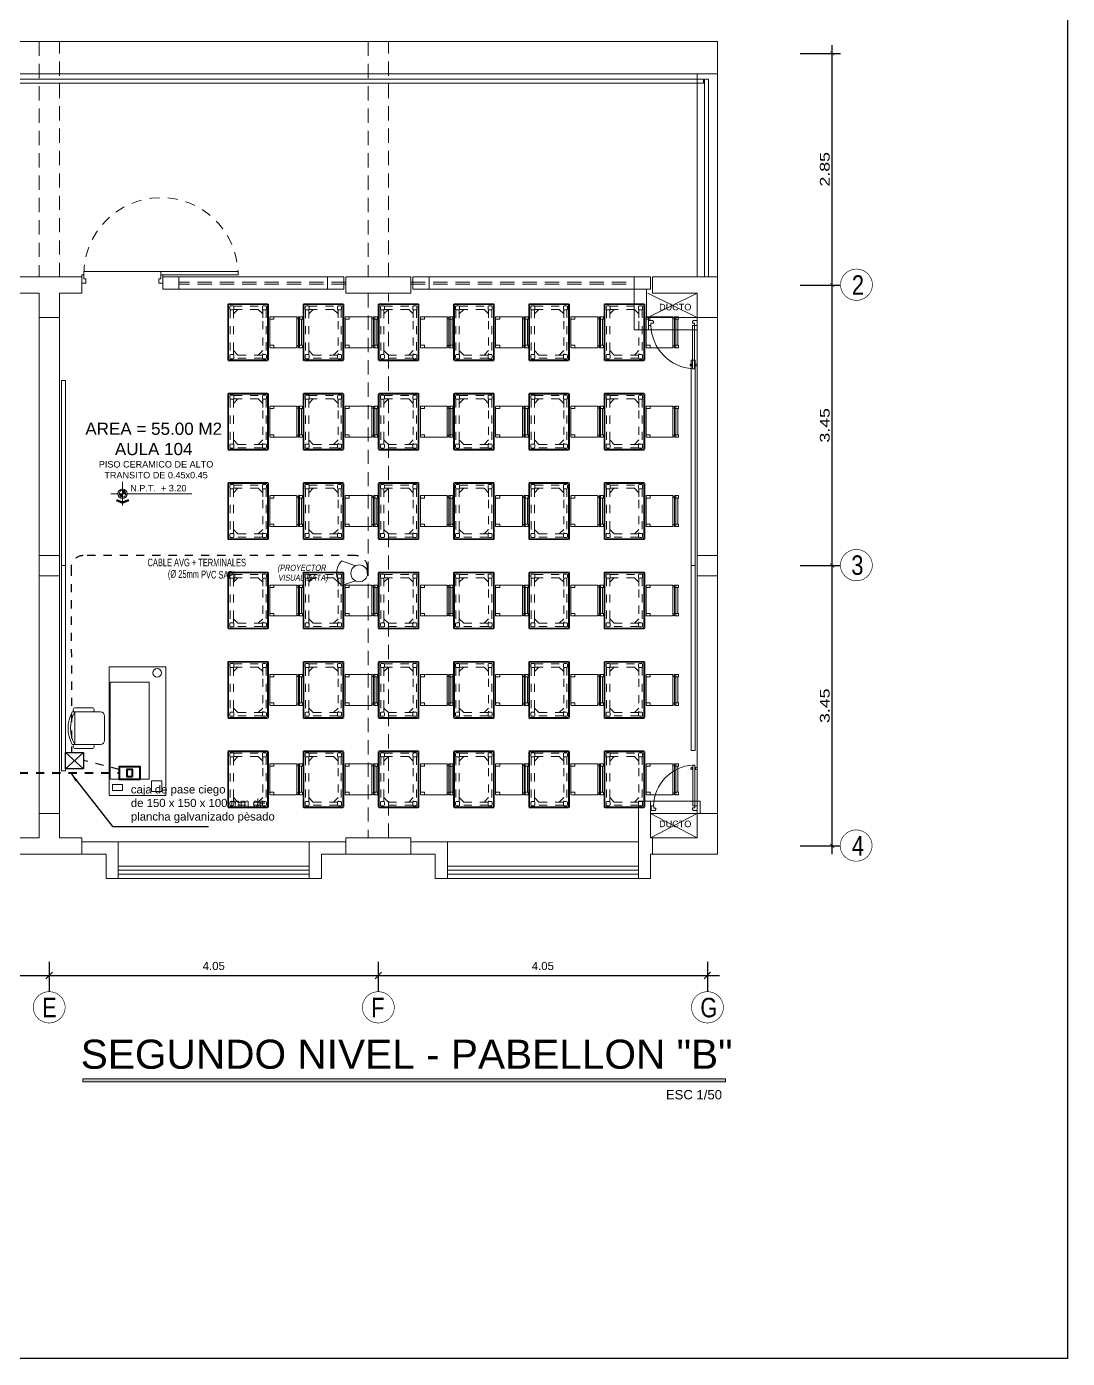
# Model space of a CAD drawing. Header units: millimetres. Extents: x 3354 to 3637, y 1117 to 1358.
# Drawn here: x 3449.83 to 3462.64, y 1247.88 to 1264.26 of the extents above; entities that cross this region are included whole.
import ezdxf

# ---------------------------------------------------------------- set-up
doc = ezdxf.new("R2010")
doc.units = ezdxf.units.MM
for name, pattern in [('ACAD_ISO03W100', [30, 12, -18]), ('ACAD_ISO04W100', [30, 24, -3, 0, -3]), ('ACAD_ISO07W100', [3, 0, -3]), ('ACAD_ISO15W100', [39, 12, -3, 12, -3, 0, -3, 0, -3, 0, -3]), ('DASHED2', [0.375, 0.25, -0.125]), ('DIVIDEX2', [63.5, 25.4, -12.7, 0, -12.7, 0, -12.7]), ('TRAZO_Y_PUNTO2', [0.5, 0.25, -0.125, 0, -0.125]), ('TRAZOS2', [0.225, 0.15, -0.075])]:
    doc.linetypes.add(name, pattern=pattern)
for name, color, linetype, lineweight in [('ACCESORIOS', 4, 'Continuous', 18), ('CASCO', 252, 'Continuous', 9), ('CONDUCTOR', 162, 'Continuous', 40), ('COTAS', 7, 'Continuous', 9), ('MUEBLES ACTUAL', 35, 'Continuous', 5), ('MURO', 7, 'Continuous', 20), ('muros', 7, 'Continuous', 5), ('RED RED TV CABLE', 241, 'ACAD_ISO15W100', 40), ('RED SEGURIDAD', 153, 'ACAD_ISO04W100', 40), ('TEXTO-CH', 2, 'Continuous', 18)]:
    doc.layers.add(name, color=color, linetype=linetype, lineweight=lineweight)
doc.layers.add('Efec-muebles', color=7, linetype='Continuous', lineweight=13, true_color=0x85826f)
doc.styles.add('1', font='arial.ttf')
doc.styles.add('BYE', font='ARIALN.TTF', dxfattribs={"oblique": 10, "height": 2})
doc.styles.add('MARIA', font='arial.ttf', dxfattribs={"height": 0.12})
doc.styles.add('R60-50', font='arial.ttf', dxfattribs={"width": 1.3, "height": 0.12})
doc.styles.add('ROMAN', font='arial.ttf', dxfattribs={"width": 1.2})
doc.styles.get("Standard").update_dxf_attribs({"font": 'arial.ttf'})
doc.styles.add('style1', font='arial.ttf')
doc.styles.add('style2', font='arial.ttf')
doc.dimstyles.new('1-50', dxfattribs={"dimtxt": 0.12, "dimasz": 0.05, "dimexe": 0.1, "dimexo": 0.1, "dimgap": 0.03, "dimtad": 1, "dimtoh": 1, "dimzin": 4, "dimdsep": 46, "dimtxsty": 'R60-50', "dimblk1": 'ARCHTICK', "dimblk2": 'ARCHTICK', "dimsah": 1, "dimcen": 0.09, "dimdle": 0.1, "dimclrd": 256, "dimclre": 256, "dimclrt": 7, "dimadec": 0, "dimazin": 0, "dimtfac": 1, "dimtix": 1, "dimtmove": 0, "dimatfit": 3, "dimfxl": 1, "dimtolj": 1, "dimtzin": 0, "dimarcsym": 0})
doc.dimstyles.new('DETEX50', dxfattribs={"dimtxt": 0.065, "dimasz": 0.05, "dimexe": 0.2, "dimexo": 0.2, "dimgap": 0.03, "dimtad": 1, "dimzin": 4, "dimdsep": 46, "dimtxsty": 'ROMAN', "dimblk1": 'DOT', "dimblk2": 'DOT', "dimsah": 1, "dimcen": 0, "dimse1": 1, "dimse2": 1, "dimclrd": 256, "dimclre": 256, "dimclrt": 256, "dimadec": 0, "dimazin": 0, "dimtfac": 1, "dimtmove": 1, "dimatfit": 3, "dimfxl": 1, "dimtvp": 1, "dimtolj": 1, "dimtzin": 0, "dimarcsym": 0})
doc.dimstyles.new('Esc  1  50', dxfattribs={"dimtxt": 0.1, "dimasz": 0.08, "dimexe": 0.2, "dimexo": 0.15, "dimgap": 0.065, "dimtad": 1, "dimzin": 4, "dimdsep": 46, "dimtxsty": 'Standard', "dimblk": 'OBLIQUE', "dimcen": 0.12, "dimdle": 0.15, "dimadec": 0, "dimazin": 0, "dimtfac": 1, "dimtix": 1, "dimtmove": 0, "dimatfit": 3, "dimldrblk": 'OBLIQUE', "dimfxl": 1, "dimarcsym": 0})

# ---------------------------------------------------------------- blocks, each defined once
blk = doc.blocks.new('_Oblique')
at = {"color": 0, "linetype": 'ByBlock', "lineweight": -2}
blk.add_line((-0.5, -0.5), (0.5, 0.5), dxfattribs=at)
blk = doc.blocks.new('*D216')
at = {"layer": 'CASCO', "color": 0, "lineweight": -2, "transparency": 16777216}
for p, q in [((3446.061, 1252.751), (3446.061, 1252.388)), ((3450.111, 1252.755), (3450.111, 1252.388)), ((3445.911, 1252.588), (3450.261, 1252.588))]:
    blk.add_line(p, q, dxfattribs=at)
at = {"layer": 'Defpoints', "color": 0, "transparency": 16777216}
for p in [(3446.061, 1252.901), (3450.111, 1252.905), (3450.111, 1252.588)]:
    blk.add_point(p, dxfattribs=at)
at = {"layer": 'CASCO', "color": 0, "lineweight": -2, "transparency": 16777216, "xscale": 0.08, "yscale": 0.08, "zscale": 0.08, "rotation": 180}
blk.add_blockref('_Oblique', (3446.061, 1252.588), dxfattribs=at)
at = {"layer": 'CASCO', "color": 0, "lineweight": -2, "transparency": 16777216, "xscale": 0.08, "yscale": 0.08, "zscale": 0.08}
blk.add_blockref('_Oblique', (3450.111, 1252.588), dxfattribs=at)
at = {"layer": 'CASCO', "color": 0, "transparency": 16777216, "insert": (3448.086, 1252.704), "char_height": 0.1, "attachment_point": 5}
blk.add_mtext('4.05', dxfattribs=at)
blk = doc.blocks.new('*D217')
at = {"layer": 'CASCO', "color": 0, "lineweight": -2, "transparency": 16777216}
for p, q in [((3450.111, 1252.755), (3450.111, 1252.388)), ((3454.161, 1252.755), (3454.161, 1252.388)), ((3449.961, 1252.588), (3454.311, 1252.588))]:
    blk.add_line(p, q, dxfattribs=at)
at = {"layer": 'Defpoints', "color": 0, "transparency": 16777216}
for p in [(3450.111, 1252.905), (3454.161, 1252.905), (3454.161, 1252.588)]:
    blk.add_point(p, dxfattribs=at)
at = {"layer": 'CASCO', "color": 0, "lineweight": -2, "transparency": 16777216, "xscale": 0.08, "yscale": 0.08, "zscale": 0.08, "rotation": 180}
blk.add_blockref('_Oblique', (3450.111, 1252.588), dxfattribs=at)
at = {"layer": 'CASCO', "color": 0, "lineweight": -2, "transparency": 16777216, "xscale": 0.08, "yscale": 0.08, "zscale": 0.08}
blk.add_blockref('_Oblique', (3454.161, 1252.588), dxfattribs=at)
at = {"layer": 'CASCO', "color": 0, "transparency": 16777216, "insert": (3452.136, 1252.704), "char_height": 0.1, "attachment_point": 5}
blk.add_mtext('4.05', dxfattribs=at)
blk = doc.blocks.new('*D218')
at = {"layer": 'CASCO', "color": 0, "lineweight": -2, "transparency": 16777216}
for p, q in [((3454.161, 1252.755), (3454.161, 1252.388)), ((3458.211, 1252.755), (3458.211, 1252.388)), ((3454.011, 1252.588), (3458.361, 1252.588))]:
    blk.add_line(p, q, dxfattribs=at)
at = {"layer": 'Defpoints', "color": 0, "transparency": 16777216}
for p in [(3454.161, 1252.905), (3458.211, 1252.905), (3458.211, 1252.588)]:
    blk.add_point(p, dxfattribs=at)
at = {"layer": 'CASCO', "color": 0, "lineweight": -2, "transparency": 16777216, "xscale": 0.08, "yscale": 0.08, "zscale": 0.08, "rotation": 180}
blk.add_blockref('_Oblique', (3454.161, 1252.588), dxfattribs=at)
at = {"layer": 'CASCO', "color": 0, "lineweight": -2, "transparency": 16777216, "xscale": 0.08, "yscale": 0.08, "zscale": 0.08}
blk.add_blockref('_Oblique', (3458.211, 1252.588), dxfattribs=at)
at = {"layer": 'CASCO', "color": 0, "transparency": 16777216, "insert": (3456.186, 1252.704), "char_height": 0.1, "attachment_point": 5}
blk.add_mtext('4.05', dxfattribs=at)
blk = doc.blocks.new('_ARCHTICK')
at = {"color": 0, "linetype": 'ByBlock', "const_width": 0.15}
blk.add_lwpolyline([(-0.5, -0.5), (0.5, 0.5)], dxfattribs=at)
blk = doc.blocks.new('*D222')
at = {"layer": 'CASCO', "lineweight": -2, "ltscale": 2, "transparency": 16777216}
for p, q in [((3459.747, 1254.081), (3459.747, 1257.731)), ((3459.351, 1257.631), (3459.847, 1257.631)), ((3459.351, 1254.181), (3459.847, 1254.181))]:
    blk.add_line(p, q, dxfattribs=at)
at = {"layer": 'Defpoints', "color": 0, "ltscale": 2, "transparency": 16777216}
for p in [(3459.251, 1257.631), (3459.747, 1257.631), (3459.251, 1254.181)]:
    blk.add_point(p, dxfattribs=at)
at = {"layer": 'CASCO', "lineweight": -2, "ltscale": 2, "transparency": 16777216, "xscale": 0.05, "yscale": 0.05, "zscale": 0.05}
for p, rotation in [((3459.747, 1257.631), 90), ((3459.747, 1254.181), 270)]:
    blk.add_blockref('_ARCHTICK', p, dxfattribs=dict(at, rotation=rotation))
at = {"layer": 'CASCO', "color": 7, "ltscale": 2, "transparency": 16777216, "insert": (3459.656, 1255.906), "char_height": 0.12, "attachment_point": 5, "rotation": 90, "style": 'R60-50'}
blk.add_mtext('\\A1;3.45', dxfattribs=at)
blk = doc.blocks.new('*D223')
at = {"layer": 'CASCO', "lineweight": -2, "ltscale": 2, "transparency": 16777216}
for p, q in [((3459.747, 1257.531), (3459.747, 1261.181)), ((3459.351, 1261.081), (3459.847, 1261.081)), ((3459.351, 1257.631), (3459.847, 1257.631))]:
    blk.add_line(p, q, dxfattribs=at)
at = {"layer": 'Defpoints', "color": 0, "ltscale": 2, "transparency": 16777216}
for p in [(3459.251, 1261.081), (3459.747, 1261.081), (3459.251, 1257.631)]:
    blk.add_point(p, dxfattribs=at)
at = {"layer": 'CASCO', "lineweight": -2, "ltscale": 2, "transparency": 16777216, "xscale": 0.05, "yscale": 0.05, "zscale": 0.05}
for p, rotation in [((3459.747, 1261.081), 90), ((3459.747, 1257.631), 270)]:
    blk.add_blockref('_ARCHTICK', p, dxfattribs=dict(at, rotation=rotation))
at = {"layer": 'CASCO', "color": 7, "ltscale": 2, "transparency": 16777216, "insert": (3459.656, 1259.356), "char_height": 0.12, "attachment_point": 5, "rotation": 90, "style": 'R60-50'}
blk.add_mtext('\\A1;3.45', dxfattribs=at)
blk = doc.blocks.new('*D224')
at = {"layer": 'CASCO', "lineweight": -2, "ltscale": 2, "transparency": 16777216}
for p, q in [((3459.747, 1260.981), (3459.747, 1264.031)), ((3459.351, 1263.931), (3459.847, 1263.931)), ((3459.351, 1261.081), (3459.847, 1261.081))]:
    blk.add_line(p, q, dxfattribs=at)
at = {"layer": 'Defpoints', "color": 0, "ltscale": 2, "transparency": 16777216}
for p in [(3459.251, 1263.931), (3459.747, 1263.931), (3459.251, 1261.081)]:
    blk.add_point(p, dxfattribs=at)
at = {"layer": 'CASCO', "lineweight": -2, "ltscale": 2, "transparency": 16777216, "xscale": 0.05, "yscale": 0.05, "zscale": 0.05}
for p, rotation in [((3459.747, 1263.931), 90), ((3459.747, 1261.081), 270)]:
    blk.add_blockref('_ARCHTICK', p, dxfattribs=dict(at, rotation=rotation))
at = {"layer": 'CASCO', "color": 7, "ltscale": 2, "transparency": 16777216, "insert": (3459.656, 1262.506), "char_height": 0.12, "attachment_point": 5, "rotation": 90, "style": 'R60-50'}
blk.add_mtext('\\A1;2.85', dxfattribs=at)
blk = doc.blocks.new('cgytutytry')
at = {"layer": 'CASCO'}
for p, q in [((-4.482, 891.175), (-4.487, 891.175)), ((-4.487, 891.175), (-4.487, 891.1)), ((-4.487, 891.1), (-4.487, 891.175)), ((-4.487, 891.175), (-4.482, 891.175)), ((-4.467, 891.08), (-4.487, 891.1)), ((-4.467, 891.08), (-4.487, 891.1)), ((-4.482, 891.18), (-4.482, 891.175)), ((-4.391, 891.18), (-4.482, 891.18)), ((-4.482, 891.175), (-4.482, 891.18)), ((-4.432, 891.08), (-4.467, 891.08)), ((-4.432, 891.08), (-4.467, 891.08)), ((-4.386, 891.126), (-4.432, 891.126)), ((-4.432, 891.126), (-4.432, 891.08)), ((-4.391, 891.18), (-4.391, 891.175)), ((-4.391, 891.18), (-4.391, 891.175)), ((-4.386, 891.175), (-4.391, 891.175)), ((-4.391, 891.175), (-4.386, 891.175)), ((-4.386, 891.175), (-4.386, 891.126)), ((-4.386, 891.175), (-4.386, 891.126)), ((-4.386, 891.085), (-4.386, 891.126)), ((-4.386, 891.126), (-3.497, 891.126)), ((-3.497, 891.085), (-4.386, 891.085)), ((-3.598, 891.132), (-3.598, 891.14)), ((-3.598, 891.14), (-3.594, 891.14)), ((-3.55, 891.132), (-3.598, 891.132)), ((-3.598, 891.075), (-3.598, 891.08)), ((-3.598, 891.08), (-3.55, 891.08)), ((-3.594, 891.075), (-3.598, 891.075)), ((-3.594, 891.155), (-3.589, 891.175)), ((-3.594, 891.14), (-3.594, 891.155)), ((-3.594, 891.057), (-3.594, 891.075)), ((-3.589, 891.037), (-3.594, 891.057)), ((-3.589, 891.175), (-3.559, 891.175)), ((-3.559, 891.037), (-3.589, 891.037)), ((-3.559, 891.175), (-3.554, 891.155)), ((-3.554, 891.057), (-3.559, 891.037)), ((-3.554, 891.155), (-3.554, 891.137)), ((-3.554, 891.137), (-3.55, 891.137)), ((-3.55, 891.075), (-3.554, 891.075)), ((-3.554, 891.075), (-3.554, 891.057)), ((-3.55, 891.137), (-3.55, 891.132)), ((-3.55, 891.08), (-3.55, 891.075)), ((-3.497, 891.126), (-3.497, 891.085)), ((-4.467, 890.281), (-4.487, 890.261)), ((-4.487, 890.261), (-4.467, 890.281)), ((-4.487, 890.261), (-4.487, 890.185)), ((-4.487, 890.185), (-4.487, 890.261)), ((-4.467, 890.281), (-4.433, 890.281)), ((-4.467, 890.281), (-4.433, 890.281)), ((-4.433, 890.281), (-4.433, 890.231)), ((-4.433, 890.231), (-4.386, 890.231)), ((-4.386, 890.231), (-4.386, 890.185)), ((-4.386, 890.231), (-4.386, 890.185)), ((-4.487, 890.185), (-4.482, 890.185)), ((-4.482, 890.185), (-4.487, 890.185)), ((-4.482, 890.185), (-4.482, 890.18)), ((-4.482, 890.18), (-4.482, 890.185)), ((-4.482, 890.18), (-4.391, 890.18)), ((-4.391, 890.185), (-4.386, 890.185)), ((-4.391, 890.185), (-4.391, 890.18)), ((-4.386, 890.185), (-4.391, 890.185)), ((-4.391, 890.185), (-4.391, 890.18))]:
    blk.add_line(p, q, dxfattribs=at)
for points in [[(-4.432, 891.08), (-4.432, 891.126), (-4.386, 891.126)], [(-4.386, 890.231), (-4.433, 890.231), (-4.433, 890.281)]]:
    blk.add_lwpolyline(points, dxfattribs=at)
for points in [[(-3.497, 891.126), (-3.497, 891.085), (-4.386, 891.085), (-4.386, 891.126)], [(-3.55, 891.132), (-3.55, 891.137), (-3.598, 891.137), (-3.598, 891.132)], [(-3.55, 891.08), (-3.55, 891.075), (-3.598, 891.075), (-3.598, 891.08)], [(-3.554, 891.14), (-3.554, 891.155), (-3.559, 891.175), (-3.589, 891.175), (-3.594, 891.155), (-3.594, 891.14)], [(-3.554, 891.071), (-3.554, 891.057), (-3.559, 891.037), (-3.589, 891.037), (-3.594, 891.057), (-3.594, 891.071)]]:
    blk.add_lwpolyline(points, close=True, dxfattribs=at)
blk.add_arc((-4.408, 891.143), 0.913, 271.3362, 356.359, dxfattribs=at)
blk = doc.blocks.new('dtyrdyt')
at = {"layer": 'CASCO'}
blk.add_hatch(color=256, dxfattribs=at).paths.add_polyline_path([(850.126, 424.839), (850.057, 424.867), (850.049, 424.849), (850.126, 424.818), (850.202, 424.849), (850.194, 424.867)])
h = blk.add_hatch(color=256, dxfattribs=at)
h.paths.add_polyline_path([(850.126, 424.939), (850.167, 424.939, 0.414214), (850.126, 424.98)])
h.paths.add_polyline_path([(850.126, 424.898), (850.126, 424.939), (850.084, 424.939, 0.414214)])
for p, q in [((850.126, 424.939), (850.126, 425.084)), ((849.981, 424.939), (850.981, 424.939)), ((850.126, 424.818), (850.049, 424.849)), ((850.126, 424.839), (850.057, 424.867)), ((850.126, 424.939), (850.126, 424.795)), ((850.126, 424.839), (850.194, 424.867)), ((850.126, 424.818), (850.202, 424.849)), ((850.202, 424.849), (850.194, 424.867))]:
    blk.add_line(p, q, dxfattribs=at)
for radius in [0.0578, 0.0413]:
    blk.add_circle((850.126, 424.939), radius, dxfattribs=at)
blk = doc.blocks.new('THT')
for p, q in [((-1.074, 0.413), (-1.014, 0.413)), ((-1.074, 0.293), (-1.074, 0.413)), ((-1.014, 0.413), (-1.014, 0.353)), ((0.126, 0.413), (0.066, 0.413)), ((0.066, 0.413), (0.066, 0.353)), ((0.126, 0.293), (0.126, 0.413)), ((-1.044, 0.293), (-1.074, 0.293)), ((-1.044, 0.353), (-1.044, 0.293)), ((-1.014, 0.353), (-1.044, 0.353)), ((0.096, 0.245), (-1.044, 0.245)), ((0.066, 0.353), (0.096, 0.353)), ((0.096, 0.353), (0.096, 0.293)), ((0.096, 0.293), (0.126, 0.293)), ((0.096, 0.293), (0.096, 0.245)), ((1.236, 0.293), (0.096, 0.293)), ((0.096, 0.245), (1.236, 0.245)), ((1.236, 0.245), (1.236, 0.293))]:
    blk.add_line(p, q)
at = {"linetype": 'TRAZOS2'}
blk.add_arc((0.096, 0.293), 1.14, 180, 357.5868, dxfattribs=at)
blk = doc.blocks.new('silla 01')
at = {"layer": 'Efec-muebles'}
for p, q in [((3688.626, 1240.013), (3688.626, 1240.228)), ((3688.676, 1239.913), (3688.676, 1240.263)), ((3688.676, 1240.228), (3689.076, 1240.228)), ((3689.076, 1240.263), (3689.076, 1239.913)), ((3689.126, 1240.013), (3689.126, 1240.228)), ((3688.676, 1239.913), (3688.676, 1240.013)), ((3689.026, 1239.863), (3688.726, 1239.863))]:
    blk.add_line(p, q, dxfattribs=at)
for centre, radius, start, end in [((3688.876, 1239.889), 0.424, 61.8371, 118.1629), ((3688.876, 1239.889), 0.394, 59.4733, 120.5267), ((3688.652, 1240.225), 0.0256, 16.274, 186.9691), ((3689.101, 1240.225), 0.0256, 353.0309, 163.726), ((3688.652, 1240.016), 0.0256, 173.0309, 343.726), ((3689.101, 1240.016), 0.0256, 196.274, 6.9691), ((3688.726, 1239.913), 0.05, 180, 270), ((3689.026, 1239.913), 0.05, 270, 0)]:
    blk.add_arc(centre, radius, start, end, dxfattribs=at)
blk = doc.blocks.new('messsa')
at = {"layer": 'Efec-muebles'}
for p, q in [((3688.12, 1239.808), (3689.705, 1239.808)), ((3688.12, 1239.108), (3688.12, 1239.808)), ((3689.705, 1239.808), (3689.705, 1239.108)), ((3689.705, 1239.108), (3688.12, 1239.108))]:
    blk.add_line(p, q, dxfattribs=at)
for points in [[(3688.311, 1239.316), (3688.311, 1239.793), (3689.504, 1239.793), (3689.504, 1239.316)], [(3689.57, 1239.643), (3689.57, 1239.765), (3689.644, 1239.765), (3689.644, 1239.643)], [(3689.523, 1239.16), (3689.523, 1239.288), (3689.657, 1239.288), (3689.657, 1239.16)]]:
    blk.add_lwpolyline(points, close=True, dxfattribs=at)
blk.add_circle((3688.196, 1239.216), 0.053, dxfattribs=at)
blk = doc.blocks.new('SDGFDG DF')
at = {"layer": 'Efec-muebles', "lineweight": 18}
for p, q in [((1023.934, 2860.289), (1023.934, 2859.609)), ((1023.944, 2860.299), (1024.424, 2860.299)), ((1023.944, 2860.279), (1023.944, 2859.619)), ((1023.954, 2860.289), (1024.414, 2860.289)), ((1023.959, 2860.264), (1023.959, 2860.234)), ((1023.969, 2860.274), (1023.999, 2860.274)), ((1023.969, 2860.224), (1023.999, 2860.224)), ((1024.009, 2860.264), (1024.009, 2860.234)), ((1024.359, 2860.264), (1024.359, 2860.234)), ((1024.369, 2860.274), (1024.399, 2860.274)), ((1024.369, 2860.224), (1024.399, 2860.224)), ((1024.409, 2860.264), (1024.409, 2860.234)), ((1024.424, 2860.279), (1024.424, 2859.619)), ((1024.434, 2860.289), (1024.434, 2859.609)), ((1024.424, 2859.599), (1023.944, 2859.599)), ((1024.414, 2859.609), (1023.954, 2859.609)), ((1023.959, 2859.664), (1023.959, 2859.634)), ((1023.999, 2859.674), (1023.969, 2859.674)), ((1023.999, 2859.624), (1023.969, 2859.624)), ((1024.009, 2859.664), (1024.009, 2859.634)), ((1024.359, 2859.664), (1024.359, 2859.634)), ((1024.399, 2859.674), (1024.369, 2859.674)), ((1024.399, 2859.624), (1024.369, 2859.624)), ((1024.409, 2859.664), (1024.409, 2859.634))]:
    blk.add_line(p, q, dxfattribs=at)
at = {"layer": 'Efec-muebles', "linetype": 'ACAD_ISO03W100', "lineweight": 18, "ltscale": 0.00105}
for p, q in [((1023.964, 2860.224), (1023.964, 2859.674)), ((1024.059, 2860.229), (1024.004, 2860.174)), ((1024.004, 2860.224), (1024.004, 2859.674)), ((1024.004, 2860.224), (1024.004, 2860.174)), ((1024.009, 2860.269), (1024.36, 2860.269)), ((1024.009, 2860.229), (1024.36, 2860.229)), ((1024.009, 2860.229), (1024.059, 2860.229)), ((1024.309, 2860.229), (1024.364, 2860.174)), ((1024.364, 2860.225), (1024.364, 2860.111)), ((1024.404, 2860.225), (1024.404, 2859.674)), ((1024.364, 2860.086), (1024.364, 2859.674)), ((1024.059, 2859.669), (1024.004, 2859.724)), ((1024.004, 2859.674), (1024.004, 2859.724)), ((1024.309, 2859.669), (1024.364, 2859.724)), ((1024.359, 2859.669), (1024.009, 2859.669)), ((1024.359, 2859.629), (1024.009, 2859.629))]:
    blk.add_line(p, q, dxfattribs=at)
at = {"layer": 'Efec-muebles', "lineweight": 18, "ltscale": 0.5}
for p, q in [((1024.452, 2860.134), (1024.452, 2859.764)), ((1024.777, 2860.139), (1024.457, 2860.139)), ((1024.497, 2860.109), (1024.457, 2860.109)), ((1024.502, 2860.139), (1024.502, 2860.114)), ((1024.782, 2859.764), (1024.782, 2860.134)), ((1024.802, 2860.134), (1024.782, 2860.134)), ((1024.802, 2860.114), (1024.782, 2860.114)), ((1024.802, 2859.764), (1024.802, 2860.134)), ((1024.847, 2860.139), (1024.807, 2860.139)), ((1024.847, 2860.109), (1024.807, 2860.109)), ((1024.817, 2859.759), (1024.817, 2860.139)), ((1024.842, 2859.789), (1024.842, 2860.109)), ((1024.852, 2860.114), (1024.852, 2860.134)), ((1024.457, 2859.789), (1024.497, 2859.789)), ((1024.457, 2859.759), (1024.777, 2859.759)), ((1024.502, 2859.784), (1024.502, 2859.764)), ((1024.782, 2859.784), (1024.802, 2859.784)), ((1024.782, 2859.764), (1024.802, 2859.764)), ((1024.807, 2859.789), (1024.847, 2859.789)), ((1024.807, 2859.759), (1024.847, 2859.759)), ((1024.852, 2859.764), (1024.852, 2859.784))]:
    blk.add_line(p, q, dxfattribs=at)
at = {"layer": 'Efec-muebles', "lineweight": 18}
for centre, start, end in [((1023.944, 2860.289), 90, 180), ((1023.954, 2860.279), 90, 180), ((1023.969, 2860.264), 90, 180), ((1023.969, 2860.234), 180, 270), ((1023.999, 2860.264), 0, 90), ((1023.999, 2860.234), 270, 0), ((1024.369, 2860.264), 90, 180), ((1024.369, 2860.234), 180, 270), ((1024.399, 2860.264), 0, 90), ((1024.399, 2860.234), 270, 0), ((1024.414, 2860.279), 0, 90), ((1024.424, 2860.289), 0, 90), ((1023.944, 2859.609), 180, 270), ((1023.954, 2859.619), 180, 270), ((1023.969, 2859.664), 90, 180), ((1023.969, 2859.634), 180, 270), ((1023.999, 2859.664), 360, 90), ((1023.999, 2859.634), 270, 0), ((1024.369, 2859.664), 90, 180), ((1024.369, 2859.634), 180, 270), ((1024.399, 2859.664), 360, 90), ((1024.399, 2859.634), 270, 0), ((1024.414, 2859.619), 270, 0), ((1024.424, 2859.609), 270, 0)]:
    blk.add_arc(centre, 0.01, start, end, dxfattribs=at)
at = {"layer": 'Efec-muebles', "lineweight": 18, "ltscale": 0.5}
for centre, start, end in [((1024.457, 2860.134), 90, 180), ((1024.457, 2860.114), 180, 270), ((1024.497, 2860.114), 270, 0), ((1024.777, 2860.134), 0, 90), ((1024.807, 2860.134), 90, 180), ((1024.807, 2860.114), 180, 270), ((1024.847, 2860.134), 0, 90), ((1024.847, 2860.114), 270, 0), ((1024.457, 2859.784), 90, 180), ((1024.457, 2859.764), 180, 270), ((1024.497, 2859.784), 0, 90), ((1024.497, 2859.764), 270, 0), ((1024.777, 2859.764), 270, 0), ((1024.807, 2859.784), 90, 180), ((1024.807, 2859.764), 180, 270), ((1024.847, 2859.784), 0, 90), ((1024.847, 2859.764), 270, 0)]:
    blk.add_arc(centre, 0.005, start, end, dxfattribs=at)
at = {"layer": 'MUEBLES ACTUAL', "linetype": 'ACAD_ISO07W100', "lineweight": 5, "ltscale": 0.002}
for p, q in [((1024.349, 2860.194), (1024.344, 2860.194)), ((1024.361, 2860.209), (1024.357, 2860.209))]:
    blk.add_line(p, q, dxfattribs=at)
blk = doc.blocks.new('_Dot')
at = {"color": 0, "linetype": 'ByBlock', "lineweight": -2}
blk.add_line((-0.5, 0), (-1, 0), dxfattribs=at)
at = {"color": 0, "linetype": 'ByBlock', "const_width": 0.5}
blk.add_lwpolyline([(-0.25, 0, 1), (0.25, 0, 1)], format="xyb", close=True, dxfattribs=at)

msp = doc.modelspace()

# ---------------------------------------------------------------- hatches: boundary and pattern name
at = {"layer": 'muros', "ltscale": 2}
msp.add_hatch(color=7, dxfattribs=at).paths.add_polyline_path([(3458.432, 1251.279), (3458.432, 1251.315), (3450.523, 1251.315), (3450.523, 1251.279)])

# ---------------------------------------------------------------- linework, layer by layer
at = {"ltscale": 2}
for p, q in [((3450.532, 1255.131), (3450.31, 1255.332)), ((3450.532, 1255.332), (3450.31, 1255.131))]:
    msp.add_line(p, q, dxfattribs=at)
for points in [[(3416.769, 1280.836), (3462.641, 1280.836), (3462.641, 1247.877), (3416.769, 1247.877)], [(3450.532, 1255.131), (3450.31, 1255.131), (3450.31, 1255.332), (3450.532, 1255.332)]]:
    msp.add_lwpolyline(points, close=True, dxfattribs=at)
at = {"layer": 'ACCESORIOS', "color": 1, "linetype": 'Continuous', "lineweight": 20, "ltscale": 0.1}
for p, q in [((3453.88, 1257.628), (3453.707, 1257.687)), ((3453.88, 1257.443), (3453.707, 1257.384))]:
    msp.add_line(p, q, dxfattribs=at)
msp.add_circle((3453.926, 1257.535), 0.103, dxfattribs=at)
msp.add_arc((3453.872, 1257.535), 0.224, 137.5277, 222.4723, dxfattribs=at)
at = {"layer": 'CASCO', "lineweight": 0}
msp.add_line((3458.336, 1263.681), (3458.336, 1261.181), dxfattribs=at)
at = {"layer": 'CASCO', "lineweight": 5}
for p, q in [((3457.476, 1260.981), (3458.086, 1260.681)), ((3458.086, 1260.981), (3457.476, 1260.681)), ((3457.511, 1254.281), (3458.086, 1254.581)), ((3458.086, 1254.281), (3457.511, 1254.581))]:
    msp.add_line(p, q, dxfattribs=at)
at = {"layer": 'CASCO'}
msp.add_line((3450.136, 1260.681), (3449.986, 1260.681), dxfattribs=at)
at = {"layer": 'CASCO', "lineweight": 0, "ltscale": 0.5}
for p, q in [((3453.311, 1254.231), (3450.961, 1254.231)), ((3457.361, 1254.231), (3455.011, 1254.231))]:
    msp.add_line(p, q, dxfattribs=at)
at = {"layer": 'CASCO', "ltscale": 2}
for p, q in [((3450.961, 1253.934), (3453.311, 1253.934)), ((3455.011, 1253.934), (3457.361, 1253.934)), ((3453.311, 1253.781), (3450.961, 1253.781)), ((3457.361, 1253.781), (3455.011, 1253.781))]:
    msp.add_line(p, q, dxfattribs=at)
at = {"layer": 'CASCO', "lineweight": 0, "ltscale": 0.5}
for points in [[(3433.786, 1264.078), (3433.786, 1264.078), (3458.336, 1264.078), (3458.336, 1263.681)], [(3458.086, 1263.681), (3458.086, 1261.181), (3458.336, 1261.181), (3458.336, 1263.681)]]:
    msp.add_lwpolyline(points, dxfattribs=at)
at = {"layer": 'CASCO', "linetype": 'DASHED2', "ltscale": 0.7}
for points in [[(3449.986, 1264.078), (3449.986, 1261.181), (3450.236, 1261.181), (3450.236, 1264.078)], [(3454.036, 1264.078), (3454.036, 1261.181), (3454.286, 1261.181), (3454.286, 1264.078)], [(3453.761, 1261.116), (3451.707, 1261.116)], [(3453.761, 1261.092), (3451.707, 1261.092)], [(3454.561, 1261.116), (3457.311, 1261.116)], [(3454.561, 1261.092), (3457.311, 1261.092)]]:
    msp.add_lwpolyline(points, dxfattribs=at)
at = {"layer": 'CASCO', "lineweight": 0}
msp.add_lwpolyline([(3458.336, 1263.681), (3458.336, 1263.681), (3433.786, 1263.681), (3433.786, 1263.681)], dxfattribs=at)
for points in [[(3458.161, 1263.565), (3458.161, 1263.615), (3433.946, 1263.615), (3433.946, 1263.565)], [(3458.174, 1261.181), (3458.224, 1261.181), (3458.224, 1263.615), (3458.174, 1263.615)]]:
    msp.add_lwpolyline(points, close=True, dxfattribs=at)
at = {"layer": 'CASCO', "ltscale": 2, "const_width": 0.0076}
for points in [[(3459.848, 1261.081, 0.951688), (3460.242, 1261.081, 1)], [(3459.847, 1257.631, 0.951688), (3460.241, 1257.631, 1)], [(3459.844, 1254.181, 0.951688), (3460.238, 1254.181, 1)], [(3450.308, 1252.191, -0.951688), (3449.914, 1252.191, -1)], [(3454.358, 1252.191, -0.951688), (3453.964, 1252.191, -1)], [(3458.408, 1252.191, -0.951688), (3458.014, 1252.191, -1)]]:
    msp.add_lwpolyline(points, format="xyb", close=True, dxfattribs=at)
at = {"layer": 'CASCO'}
for points in [[(3449.711, 1260.981), (3449.986, 1260.981), (3449.986, 1260.681), (3450.236, 1260.681), (3450.236, 1260.981), (3450.511, 1260.981), (3450.511, 1261.181), (3450.236, 1261.181), (3449.986, 1261.181), (3449.711, 1261.181)], [(3451.511, 1261.181), (3451.707, 1261.181), (3451.707, 1261.031), (3451.511, 1261.031)], [(3453.736, 1261.181), (3453.536, 1261.181), (3453.536, 1261.031), (3453.736, 1261.031)], [(3454.786, 1261.181), (3454.586, 1261.181), (3454.586, 1261.031), (3454.786, 1261.031)], [(3457.511, 1261.181), (3457.311, 1261.181), (3457.311, 1261.031), (3457.511, 1261.031)], [(3458.086, 1257.756), (3458.336, 1257.756), (3458.336, 1260.681), (3458.086, 1260.681)], [(3458.061, 1257.631), (3458.061, 1260.156), (3458.011, 1260.156), (3458.011, 1257.631)], [(3450.261, 1257.631), (3450.261, 1259.906), (3450.311, 1259.906), (3450.311, 1257.631)], [(3450.236, 1257.506), (3450.236, 1257.756), (3449.986, 1257.756), (3449.986, 1257.506)], [(3458.086, 1257.506), (3458.086, 1257.756), (3458.336, 1257.756), (3458.336, 1257.506)], [(3449.986, 1257.506), (3450.236, 1257.506), (3450.236, 1254.581), (3449.986, 1254.581)], [(3450.261, 1257.631), (3450.261, 1255.106), (3450.311, 1255.106), (3450.311, 1257.631)], [(3458.061, 1257.631), (3458.061, 1255.356), (3458.011, 1255.356), (3458.011, 1257.631)], [(3458.086, 1257.506), (3458.336, 1257.506), (3458.336, 1254.581), (3458.086, 1254.581)], [(3449.711, 1254.281), (3449.986, 1254.281), (3449.986, 1254.581), (3450.236, 1254.581), (3450.236, 1254.281), (3450.511, 1254.281), (3450.511, 1254.081), (3450.511, 1254.081), (3449.711, 1254.081), (3449.711, 1254.081)]]:
    msp.add_lwpolyline(points, close=True, dxfattribs=at)
at = {"layer": 'CASCO', "ltscale": 2}
for points in [[(3451.707, 1261.181), (3451.707, 1261.031), (3453.536, 1261.031), (3453.536, 1261.181)], [(3454.786, 1261.181), (3454.786, 1261.031), (3457.311, 1261.031), (3457.311, 1261.181)], [(3450.236, 1257.756), (3450.236, 1260.681), (3449.986, 1260.681), (3449.986, 1259.731), (3449.986, 1259.731), (3449.986, 1259.581), (3449.986, 1259.581), (3449.986, 1257.756)], [(3450.961, 1253.781), (3450.811, 1253.781), (3450.811, 1254.081), (3450.511, 1254.081), (3450.511, 1254.231), (3450.961, 1254.231)], [(3453.761, 1254.081), (3453.461, 1254.081), (3453.461, 1253.781), (3453.311, 1253.781), (3453.311, 1254.231), (3453.761, 1254.231)], [(3455.011, 1253.781), (3454.861, 1253.781), (3454.861, 1254.081), (3454.561, 1254.081), (3454.561, 1254.231), (3455.011, 1254.231)]]:
    msp.add_lwpolyline(points, close=True, dxfattribs=at)
at = {"layer": 'CASCO'}
for points in [[(3453.761, 1261.181), (3453.761, 1260.981), (3454.561, 1260.981), (3454.561, 1261.181), (3453.761, 1261.181)], [(3457.536, 1261.181), (3458.336, 1261.181), (3458.336, 1260.681), (3458.086, 1260.681), (3458.086, 1260.981), (3457.536, 1260.981), (3457.536, 1261.181)], [(3457.536, 1254.081), (3458.336, 1254.081), (3458.336, 1254.581), (3458.086, 1254.581), (3458.086, 1254.281), (3457.536, 1254.281), (3457.536, 1254.081)], [(3453.761, 1254.281), (3453.761, 1254.081), (3454.561, 1254.081), (3454.561, 1254.281), (3453.761, 1254.281)], [(3450.961, 1253.834), (3453.311, 1253.834), (3453.311, 1253.884), (3450.961, 1253.884), (3450.961, 1253.834)], [(3455.011, 1253.834), (3457.361, 1253.834), (3457.361, 1253.884), (3455.011, 1253.884), (3455.011, 1253.834)]]:
    msp.add_lwpolyline(points, dxfattribs=at)
at = {"layer": 'CASCO', "linetype": 'DASHED2', "ltscale": 0.7}
msp.add_lwpolyline([(3454.036, 1254.281), (3454.286, 1254.281), (3454.286, 1260.981), (3454.036, 1260.981)], close=True, dxfattribs=at)
at = {"layer": 'CASCO', "ltscale": 2}
for points in [[(3457.311, 1261.031), (3457.311, 1260.531), (3457.486, 1260.531), (3457.486, 1260.681), (3457.461, 1260.681), (3457.461, 1261.031), (3457.311, 1261.031)], [(3457.511, 1254.281), (3457.536, 1254.281), (3457.536, 1254.081), (3457.511, 1254.081), (3457.511, 1253.781), (3457.361, 1253.781), (3457.361, 1254.231), (3457.361, 1254.231), (3457.361, 1254.731), (3457.511, 1254.731), (3457.511, 1254.731), (3457.511, 1254.731), (3457.511, 1254.281)]]:
    msp.add_lwpolyline(points, dxfattribs=at)
at = {"layer": 'CASCO', "lineweight": 0, "ltscale": 0.5}
msp.add_lwpolyline([(3449.986, 1254.581), (3450.236, 1254.581), (3450.236, 1260.681), (3449.986, 1260.681)], close=True, dxfattribs=at)
at = {"layer": 'CASCO', "lineweight": 5}
for points in [[(3457.486, 1260.531), (3458.086, 1260.531), (3458.086, 1260.681), (3457.486, 1260.681)], [(3457.511, 1254.731), (3458.121, 1254.731), (3458.121, 1254.581), (3457.511, 1254.581)]]:
    msp.add_lwpolyline(points, close=True, dxfattribs=at)
at = {"layer": 'CONDUCTOR'}
for points in [[(3451.23, 1255.002), (3451.23, 1255.156), (3450.973, 1255.156), (3450.973, 1255.002)], [(3451.138, 1255.034), (3451.138, 1255.122), (3451.068, 1255.122), (3451.068, 1255.034)]]:
    msp.add_lwpolyline(points, close=True, dxfattribs=at)
at = {"layer": 'COTAS'}
msp.add_lwpolyline([(3458.432, 1251.315), (3450.523, 1251.315), (3450.523, 1251.279), (3458.432, 1251.279)], close=True, dxfattribs=at)
at = {"layer": 'RED RED TV CABLE', "linetype": 'TRAZO_Y_PUNTO2', "lineweight": 30, "ltscale": 0.3}
msp.add_lwpolyline([(3454.03, 1257.535), (3454.03, 1257.603, 0.414214), (3453.88, 1257.753), (3450.53, 1257.753, 0.414214), (3450.38, 1257.603), (3450.387, 1255.332)], format="xyb", dxfattribs=at)
msp.add_lwpolyline([(3450.973, 1255.122), (3450.532, 1255.232)], dxfattribs=at)
at = {"layer": 'RED SEGURIDAD', "linetype": 'DIVIDEX2', "ltscale": 0.004}
msp.add_lwpolyline([(3443.13, 1255.079), (3450.973, 1255.079)], dxfattribs=at)

# ---------------------------------------------------------------- block references
at = {"layer": 'CASCO', "xscale": -0.833352957778536, "yscale": 0.833352957778536, "zscale": 0.833352957778536, "rotation": 180}
msp.add_blockref('THT', (3451.406, 1261.451), dxfattribs=at)
at = {"layer": 'CASCO', "lineweight": 13, "rotation": 270}
for p, xscale, yscale, zscale in [((2923.378, 1257.954), 0.5999999999998181, 0.5999999999998181, 0.5999999999998181), ((2954.491, 1257.153), -0.5650878199641471, 0.5650878199641471, 0.5650878199641471)]:
    msp.add_blockref('cgytutytry', p, dxfattribs=dict(at, xscale=xscale, yscale=yscale, zscale=zscale))
at = {"layer": 'CASCO'}
msp.add_blockref('dtyrdyt', (2600.887, 833.576), dxfattribs=at)
at = {"layer": 'Efec-muebles'}
for p in [(2428.375, -1599.448), (2429.301, -1599.448), (2430.227, -1599.448), (2431.153, -1599.448), (2432.079, -1599.448), (2433.005, -1599.448), (2428.375, -1600.548), (2429.301, -1600.548), (2430.227, -1600.548), (2431.153, -1600.548), (2432.079, -1600.548), (2433.005, -1600.548), (2428.375, -1601.648), (2429.301, -1601.648), (2430.227, -1601.648), (2431.153, -1601.648), (2432.079, -1601.648), (2433.005, -1601.648), (2428.375, -1602.748), (2429.301, -1602.748), (2430.227, -1602.748), (2431.153, -1602.748), (2432.079, -1602.748), (2433.005, -1602.748), (2428.375, -1603.848), (2429.301, -1603.848), (2430.227, -1603.848), (2431.153, -1603.848), (2432.079, -1603.848), (2433.005, -1603.848), (2428.375, -1604.948), (2429.301, -1604.948), (2430.227, -1604.948), (2431.153, -1604.948), (2432.079, -1604.948), (2433.005, -1604.948)]:
    msp.add_blockref('SDGFDG DF', p, dxfattribs=at)
at = {"layer": 'muros', "xscale": -1, "rotation": 90}
for name in ['messsa', 'silla 01']:
    msp.add_blockref(name, (4690.656, 4944.506), dxfattribs=at)

# ---------------------------------------------------------------- texts
at = {"width": 0.7}
for s, rotation, p in [('CABLE AVG + TERMINALES', 359.9263, (3451.321, 1257.622, 12157.236)), ('(Ø 25mm PVC SAP)', 358.9683, (3451.571, 1257.482, 12157.236))]:
    msp.add_text(s, height=0.09386, rotation=rotation, dxfattribs=at).set_placement(p)
at = {"style": 'BYE', "oblique": 10}
for s, height, p in [('(PROYECTOR', 0.0752, (3452.918, 1257.565)), ('VISUAL DATA)', 0.07519, (3452.927, 1257.444))]:
    msp.add_text(s, height=height, dxfattribs=at).set_placement(p)
at = {"layer": 'CASCO', "style": 'style1', "width": 0.8}
for s, p in [('2', (3459.989, 1260.962)), ('3', (3459.982, 1257.516)), ('4', (3459.988, 1254.063)), ('E', (3450.024, 1252.073)), ('F', (3454.074, 1252.073)), ('G', (3458.124, 1252.073))]:
    msp.add_text(s, height=0.24, dxfattribs=at).set_placement(p)
at = {"layer": 'CASCO', "style": '1'}
msp.add_text('N.P.T.  + 3.20', height=0.08, dxfattribs=at).set_placement((3451.108, 1258.543))
at = {"layer": 'CASCO', "width": 2.09636, "style": '1'}
for s, insert, char_height, attachment_point in [('\\A1;DUCTO', (3457.815, 1260.851), 0.08, 2), ('PISO CERAMICO DE ALTO\\PTRANSITO DE 0.45x0.45', (3451.426, 1258.702), 0.07998, 8), ('\\A1;DUCTO', (3457.815, 1254.411), 0.08, 8)]:
    msp.add_mtext(s, dxfattribs=dict(at, insert=insert, char_height=char_height, attachment_point=attachment_point))
at = {"layer": 'CASCO', "insert": (3451.397, 1259.188), "char_height": 0.15, "attachment_point": 5, "style": 'style2'}
msp.add_mtext('\\A1;AREA = 55.00 M2\\PAULA 104', dxfattribs=at)
at = {"layer": 'COTAS'}
for s, height, style, p in [('SEGUNDO NIVEL - PABELLON "B"', 0.35785, '1', (3450.499, 1251.44)), ('ESC 1/50', 0.1155, 'style2', (3457.7, 1251.063))]:
    msp.add_text(s, height=height, dxfattribs=dict(at, style=style)).set_placement(p)
at = {"layer": 'MURO', "insert": (3451.116, 1254.927), "char_height": 0.1, "width": 3.70526, "attachment_point": 1, "style": 'MARIA'}
msp.add_mtext('caja de pase ciego\\Pde 150 x 150 x 100 mm de\\Pplancha galvanizado pèsado', dxfattribs=at)

# ---------------------------------------------------------------- dimensions: what is measured, and where the dimension line sits
at = {"layer": 'CASCO', "ltscale": 2}
for base, p1, p2, override, picture, middle in [((3459.747, 1263.931), (3459.251, 1261.081), (3459.251, 1263.931), {"dimtmove": 1, "dimfxl": 0.05}, '*D224', (3459.656, 1262.506)), ((3459.747, 1261.081), (3459.251, 1257.631), (3459.251, 1261.081), {"dimtmove": 1, "dimfxl": 0.05}, '*D223', (3459.656, 1259.356)), ((3459.747, 1257.631), (3459.251, 1254.181), (3459.251, 1257.631), {"dimfxl": 0.05}, '*D222', (3459.656, 1255.906))]:
    dim = msp.add_linear_dim(base=base, p1=p1, p2=p2, angle=270, dimstyle='1-50', override=override, dxfattribs=at)
    dim.commit()
    dim.dimension.update_dxf_attribs({"geometry": picture, "text_midpoint": middle})
at = {"layer": 'CASCO'}
for base, p1, p2, picture, middle in [((3450.111, 1252.588), (3446.061, 1252.901), (3450.111, 1252.905), '*D216', (3448.086, 1252.704)), ((3454.161, 1252.588), (3450.111, 1252.905), (3454.161, 1252.905), '*D217', (3452.136, 1252.704)), ((3458.211, 1252.588), (3454.161, 1252.905), (3458.211, 1252.905), '*D218', (3456.186, 1252.704))]:
    dim = msp.add_linear_dim(base=base, p1=p1, p2=p2, dimstyle='Esc  1  50', dxfattribs=at)
    dim.commit()
    dim.dimension.update_dxf_attribs({"geometry": picture, "text_midpoint": middle})

# ---------------------------------------------------------------- leaders
at = {"layer": 'TEXTO-CH'}
msp.add_leader([(3450.384, 1255.064), (3450.891, 1254.42), (3452.071, 1254.42)], dimstyle='DETEX50', override={"dimasz": 0.1, "dimtad": 0}, dxfattribs=at)

doc.saveas('drawing.dxf')
